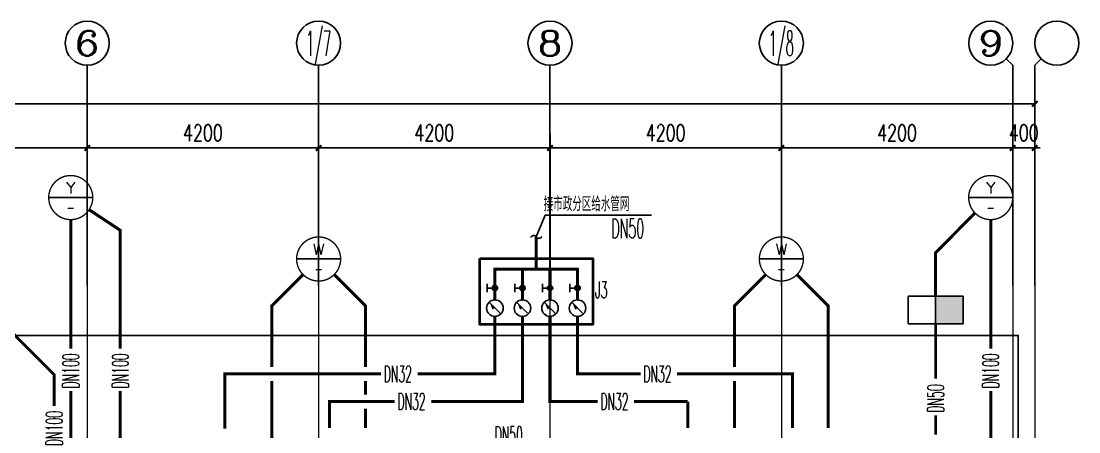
# Model space of a CAD drawing. Extents: x 1382187 to 1725648, y 860327 to 1571294.
# Drawn here: x 1520908 to 1540108, y 1156307 to 1163756 of the extents above; entities that cross this region are included whole.
import ezdxf
from ezdxf.enums import TextEntityAlignment as Align

# ---------------------------------------------------------------- set-up
doc = ezdxf.new("R2010")
doc.units = 0
doc.header["$LTSCALE"] = 1000
doc.header["$MEASUREMENT"] = 0
doc.linetypes.add('ACAD_ISO10W100', pattern=[18.5, 12, -3, 0.5, -3])
doc.linetypes.add('DOTE', pattern=[2.42, 2, -0.2, 0.02, -0.2])
for name, color, linetype in [('A-EQPM-MECH', 191, 'Continuous'), ('AXIS', 3, 'Continuous'), ('AXIS_TEXT', 4, 'Continuous'), ('C-AXIS(轴号)', 3, 'Continuous'), ('C-AXIS-T(字)', 7, 'Continuous'), ('DIM_不分区给水', 3, 'Continuous'), ('DIM_雨水', 3, 'Continuous'), ('EQUIP_不分区给水', 7, 'Continuous'), ('PIPE-不分区给水', 3, 'J'), ('PIPE-凝结', 150, 'N'), ('PIPE-污水', 2, 'W'), ('PIPE-雨水', 4, 'Y'), ('TEXT_不分区给水', 7, 'Continuous'), ('TEXT_凝结', 7, 'Continuous'), ('TEXT_污水', 7, 'Continuous'), ('TEXT_雨水', 4, 'Continuous'), ('TWT_雨水口', 4, 'Continuous'), ('VALVE_不分区给水', 7, 'Continuous')]:
    doc.layers.add(name, color=color, linetype=linetype)
doc.layers.add('DOTE', color=19, linetype='DOTE', lineweight=9)
doc.layers.add('ZC', color=6, linetype='Continuous', lineweight=40)
doc.styles.add('_TCH_AXIS', font='COMPLEX', dxfattribs={"bigfont": 'GBCBIG'})
doc.styles.add('_TCH_DIM_T3', font='SIMPLEX', dxfattribs={"width": 0.705882, "bigfont": 'GBCBIG'})
doc.styles.add('_TWT_CIRCLE', font='COMPLEX', dxfattribs={"width": 1.1, "height": 3.5, "bigfont": 'HZTXT'})
doc.styles.add('_TWT_PIPEDN', font='SIMPLEX.shx', dxfattribs={"width": 0.6, "oblique": 10, "height": 3, "bigfont": 'HZTXT.shx'})
doc.styles.add('_TWT_SERIAL', font='simplex.shx', dxfattribs={"width": 0.6, "oblique": 10, "height": 3.5, "bigfont": 'aadri.shx'})
doc.styles.add('COMPLEX', font='COMPLEX')
doc.styles.get("Standard").update_dxf_attribs({"font": 'gbenor.shx', "bigfont": 'gbcbig.shx'})
doc.linetypes.add('J', pattern='A,3,-0.2,["J",Standard,S=0.25,R=0,X=-0.1,Y=-0.115],-0.2', length=3.4)
doc.linetypes.add('N', pattern='A,3,-0.2,["N",Standard,S=0.25,R=0,X=-0.1,Y=-0.115],-0.2', length=3.4)
doc.linetypes.add('W', pattern='A,3,-0.2,["W",Standard,S=0.25,R=0,X=-0.1,Y=-0.115],-0.2', length=3.4)
doc.linetypes.add('Y', pattern='A,2,-0.2,["Y",Standard,S=0.4,R=0,X=-0.1,Y=-0.115],-0.35', length=2.55)
doc.dimstyles.new('_TCH_ARCH&&100', dxfattribs={"dimtxt": 297.5, "dimasz": 100, "dimexe": 250, "dimexo": 300, "dimgap": 126.25, "dimtad": 1, "dimdec": 0, "dimzin": 0, "dimdsep": 46, "dimtxsty": '_TCH_DIM_T3', "dimblk": 'ARCHTICK', "dimcen": 0.09, "dimclrt": 7, "dimazin": 2, "dimtfac": 1, "dimtdec": 0, "dimtix": 1, "dimtmove": 2, "dimatfit": 3, "dimfxl": 0, "dimtolj": 1, "dimtzin": 0, "dimarcsym": 0})

# ---------------------------------------------------------------- blocks, each defined once
blk = doc.blocks.new('_ArchTick')
at = {"color": 0, "linetype": 'ByBlock', "const_width": 0.4}
blk.add_lwpolyline([(-0.5, -0.5), (0.5, 0.5)], dxfattribs=at)
blk = doc.blocks.new('*D75')
at = {"layer": 'AXIS', "color": 0, "lineweight": -2}
for p, q in [((1484208, 1159256), (1484208, 1162506)), ((1539308, 1159256), (1539308, 1162506)), ((1484208, 1162256), (1539308, 1162256))]:
    blk.add_line(p, q, dxfattribs=at)
at = {"layer": 'Defpoints', "color": 0}
for p in [(1539308, 1162256), (1484208, 1158956), (1539308, 1158956)]:
    blk.add_point(p, dxfattribs=at)
at = {"layer": 'AXIS', "color": 0, "lineweight": -2, "xscale": 100, "yscale": 100, "zscale": 100, "rotation": 180}
blk.add_blockref('_ArchTick', (1484208, 1162256), dxfattribs=at)
at = {"layer": 'AXIS', "color": 0, "lineweight": -2, "xscale": 100, "yscale": 100, "zscale": 100}
blk.add_blockref('_ArchTick', (1539308, 1162256), dxfattribs=at)
at = {"layer": 'AXIS', "color": 7, "insert": (1511758, 1162531), "char_height": 297.5, "attachment_point": 5, "style": '_TCH_DIM_T3'}
blk.add_mtext('\\A1;55100', dxfattribs=at)
blk = doc.blocks.new('*D76')
at = {"layer": 'AXIS', "color": 0, "lineweight": -2}
for p, q in [((1538908, 1159256), (1538908, 1161706)), ((1539308, 1159256), (1539308, 1161706)), ((1538908, 1161456), (1538808, 1161456)), ((1538908, 1161456), (1539308, 1161456)), ((1539308, 1161456), (1539408, 1161456))]:
    blk.add_line(p, q, dxfattribs=at)
at = {"layer": 'Defpoints', "color": 0}
for p in [(1539308, 1161456), (1538908, 1158956), (1539308, 1158956)]:
    blk.add_point(p, dxfattribs=at)
at = {"layer": 'AXIS', "color": 0, "lineweight": -2, "xscale": 100, "yscale": 100, "zscale": 100}
blk.add_blockref('_ArchTick', (1538908, 1161456), dxfattribs=at)
at = {"layer": 'AXIS', "color": 0, "lineweight": -2, "xscale": 100, "yscale": 100, "zscale": 100, "rotation": 180}
blk.add_blockref('_ArchTick', (1539308, 1161456), dxfattribs=at)
at = {"layer": 'AXIS', "color": 7, "insert": (1539108, 1161731), "char_height": 297.5, "attachment_point": 5, "style": '_TCH_DIM_T3'}
blk.add_mtext('\\A1;400', dxfattribs=at)
blk = doc.blocks.new('*D77')
at = {"layer": 'AXIS', "color": 0, "lineweight": -2}
for p, q in [((1534708, 1159256), (1534708, 1161706)), ((1538908, 1159256), (1538908, 1161706)), ((1534708, 1161456), (1538908, 1161456))]:
    blk.add_line(p, q, dxfattribs=at)
at = {"layer": 'Defpoints', "color": 0}
for p in [(1538908, 1161456), (1534708, 1158956), (1538908, 1158956)]:
    blk.add_point(p, dxfattribs=at)
at = {"layer": 'AXIS', "color": 0, "lineweight": -2, "xscale": 100, "yscale": 100, "zscale": 100, "rotation": 180}
blk.add_blockref('_ArchTick', (1534708, 1161456), dxfattribs=at)
at = {"layer": 'AXIS', "color": 0, "lineweight": -2, "xscale": 100, "yscale": 100, "zscale": 100}
blk.add_blockref('_ArchTick', (1538908, 1161456), dxfattribs=at)
at = {"layer": 'AXIS', "color": 7, "insert": (1536808, 1161731), "char_height": 297.5, "attachment_point": 5, "style": '_TCH_DIM_T3'}
blk.add_mtext('\\A1;4200', dxfattribs=at)
blk = doc.blocks.new('*D78')
at = {"layer": 'AXIS', "color": 0, "lineweight": -2}
for p, q in [((1530508, 1159256), (1530508, 1161706)), ((1534708, 1159256), (1534708, 1161706)), ((1530508, 1161456), (1534708, 1161456))]:
    blk.add_line(p, q, dxfattribs=at)
at = {"layer": 'Defpoints', "color": 0}
for p in [(1534708, 1161456), (1530508, 1158956), (1534708, 1158956)]:
    blk.add_point(p, dxfattribs=at)
at = {"layer": 'AXIS', "color": 0, "lineweight": -2, "xscale": 100, "yscale": 100, "zscale": 100, "rotation": 180}
blk.add_blockref('_ArchTick', (1530508, 1161456), dxfattribs=at)
at = {"layer": 'AXIS', "color": 0, "lineweight": -2, "xscale": 100, "yscale": 100, "zscale": 100}
blk.add_blockref('_ArchTick', (1534708, 1161456), dxfattribs=at)
at = {"layer": 'AXIS', "color": 7, "insert": (1532608, 1161731), "char_height": 297.5, "attachment_point": 5, "style": '_TCH_DIM_T3'}
blk.add_mtext('\\A1;4200', dxfattribs=at)
blk = doc.blocks.new('*D79')
at = {"layer": 'AXIS', "color": 0, "lineweight": -2}
for p, q in [((1526308, 1159256), (1526308, 1161706)), ((1530508, 1159256), (1530508, 1161706)), ((1526308, 1161456), (1530508, 1161456))]:
    blk.add_line(p, q, dxfattribs=at)
at = {"layer": 'Defpoints', "color": 0}
for p in [(1530508, 1161456), (1526308, 1158956), (1530508, 1158956)]:
    blk.add_point(p, dxfattribs=at)
at = {"layer": 'AXIS', "color": 0, "lineweight": -2, "xscale": 100, "yscale": 100, "zscale": 100, "rotation": 180}
blk.add_blockref('_ArchTick', (1526308, 1161456), dxfattribs=at)
at = {"layer": 'AXIS', "color": 0, "lineweight": -2, "xscale": 100, "yscale": 100, "zscale": 100}
blk.add_blockref('_ArchTick', (1530508, 1161456), dxfattribs=at)
at = {"layer": 'AXIS', "color": 7, "insert": (1528408, 1161731), "char_height": 297.5, "attachment_point": 5, "style": '_TCH_DIM_T3'}
blk.add_mtext('\\A1;4200', dxfattribs=at)
blk = doc.blocks.new('*D80')
at = {"layer": 'AXIS', "color": 0, "lineweight": -2}
for p, q in [((1522108, 1159256), (1522108, 1161706)), ((1526308, 1159256), (1526308, 1161706)), ((1522108, 1161456), (1526308, 1161456))]:
    blk.add_line(p, q, dxfattribs=at)
at = {"layer": 'Defpoints', "color": 0}
for p in [(1526308, 1161456), (1522108, 1158956), (1526308, 1158956)]:
    blk.add_point(p, dxfattribs=at)
at = {"layer": 'AXIS', "color": 0, "lineweight": -2, "xscale": 100, "yscale": 100, "zscale": 100, "rotation": 180}
blk.add_blockref('_ArchTick', (1522108, 1161456), dxfattribs=at)
at = {"layer": 'AXIS', "color": 0, "lineweight": -2, "xscale": 100, "yscale": 100, "zscale": 100}
blk.add_blockref('_ArchTick', (1526308, 1161456), dxfattribs=at)
at = {"layer": 'AXIS', "color": 7, "insert": (1524208, 1161731), "char_height": 297.5, "attachment_point": 5, "style": '_TCH_DIM_T3'}
blk.add_mtext('\\A1;4200', dxfattribs=at)
blk = doc.blocks.new('*D81')
at = {"layer": 'AXIS', "color": 0, "lineweight": -2}
for p, q in [((1517908, 1159256), (1517908, 1161706)), ((1522108, 1159256), (1522108, 1161706)), ((1517908, 1161456), (1522108, 1161456))]:
    blk.add_line(p, q, dxfattribs=at)
at = {"layer": 'Defpoints', "color": 0}
for p in [(1522108, 1161456), (1517908, 1158956), (1522108, 1158956)]:
    blk.add_point(p, dxfattribs=at)
at = {"layer": 'AXIS', "color": 0, "lineweight": -2, "xscale": 100, "yscale": 100, "zscale": 100, "rotation": 180}
blk.add_blockref('_ArchTick', (1517908, 1161456), dxfattribs=at)
at = {"layer": 'AXIS', "color": 0, "lineweight": -2, "xscale": 100, "yscale": 100, "zscale": 100}
blk.add_blockref('_ArchTick', (1522108, 1161456), dxfattribs=at)
at = {"layer": 'AXIS', "color": 7, "insert": (1520008, 1161731), "char_height": 297.5, "attachment_point": 5, "style": '_TCH_DIM_T3'}
blk.add_mtext('\\A1;4200', dxfattribs=at)
blk = doc.blocks.new('$TwtSys$00000132')
at = {"elevation": 0}
blk.add_lwpolyline([(7, -101, -0.575183), (0, 0, 0.604745), (-11, 101, 16.924828)], format="xyb", dxfattribs=at)
blk = doc.blocks.new('$VALVE$00000497')
for p, q in [((78, 138), (-78, 138)), ((0, 50), (0, 138))]:
    blk.add_line(p, q)
at = {"const_width": 49.6}
blk.add_lwpolyline([(25, 0, 1), (-25, 0, 1)], format="xyb", close=True, dxfattribs=at)
blk.add_circle((0, 0), 50)
blk = doc.blocks.new('$VALVE$00000742')
blk.add_line((-93, -93), (93, 93))
blk.add_lwpolyline([(93, 93, 0, 50, 0), (-13, 22, 50, 50, 0)], format="xyseb")
blk.add_circle((0, 0), 150)
for p in [(-150, 0), (150, 0)]:
    blk.add_point(p)
blk = doc.blocks.new('_AXISO')
blk.add_circle((0, 0), 0.5)
at = {"layer": 'AXIS_TEXT', "style": 'COMPLEX', "width": 1.041667}
blk.add_attdef('A', text='', height=0.56, dxfattribs=at).set_placement((-0.25, -0.28), (0.25, -0.28), align=Align.FIT)
blk = doc.blocks.new('$TwtSys$00000424')
for p, q in [((-500, 250), (500, 250)), ((-500, -250), (-500, 250)), ((0, -250), (0, 250)), ((500, 250), (500, -250)), ((500, -250), (-500, -250))]:
    blk.add_line(p, q)
blk.add_solid([(0, 250), (500, 250), (0, -250), (500, -250)])

msp = doc.modelspace()

# ---------------------------------------------------------------- hatches: boundary and pattern name
at = {"layer": 'PIPE-不分区给水'}
for points in [[(1529507.9, 1159256.1), (1529480.4, 1159256.1), (1529480.4, 1159283.6)], [(1529507.9, 1159256.1), (1529507.9, 1159283.6), (1529480.4, 1159283.6)], [(1531007.9, 1159256.1), (1531035.4, 1159256.1), (1531035.4, 1159283.6)], [(1531007.9, 1159256.1), (1531007.9, 1159283.6), (1531035.4, 1159283.6)], [(1524607.9, 1157356.1), (1524607.9, 1157383.6), (1524580.4, 1157383.6)], [(1524607.9, 1157356.1), (1524580.4, 1157356.1), (1524580.4, 1157383.6)], [(1534907.9, 1157356.1), (1534907.9, 1157383.6), (1534935.4, 1157383.6)], [(1534907.9, 1157356.1), (1534935.4, 1157356.1), (1534935.4, 1157383.6)], [(1529507.9, 1157356.1), (1529507.9, 1157328.6), (1529535.4, 1157328.6)], [(1529507.9, 1157356.1), (1529535.4, 1157356.1), (1529535.4, 1157328.6)], [(1531007.9, 1157356.1), (1530980.4, 1157356.1), (1530980.4, 1157328.6)], [(1531007.9, 1157356.1), (1531007.9, 1157328.6), (1530980.4, 1157328.6)], [(1526507.9, 1156856.1), (1526507.9, 1156883.6), (1526480.4, 1156883.6)], [(1526507.9, 1156856.1), (1526480.4, 1156856.1), (1526480.4, 1156883.6)], [(1530007.9, 1156856.1), (1530007.9, 1156828.6), (1530035.4, 1156828.6)], [(1530007.9, 1156856.1), (1530035.4, 1156856.1), (1530035.4, 1156828.6)], [(1530507.9, 1156856.1), (1530480.4, 1156856.1), (1530480.4, 1156828.6)], [(1530507.9, 1156856.1), (1530507.9, 1156828.6), (1530480.4, 1156828.6)]]:
    msp.add_hatch(color=256, dxfattribs=at).paths.add_polyline_path(points)
at = {"layer": 'PIPE-污水'}
for points in [[(1525458.2, 1158592.1), (1525438.8, 1158611.5), (1525430.7, 1158603.4)], [(1525458.2, 1158592.1), (1525430.7, 1158592.1), (1525430.7, 1158603.4)], [(1527157.7, 1158592.9), (1527177.1, 1158612.3), (1527185.2, 1158604.3)], [(1527157.7, 1158592.9), (1527185.2, 1158592.9), (1527185.2, 1158604.3)], [(1533858.2, 1158592.1), (1533838.8, 1158611.5), (1533830.7, 1158603.4)], [(1533858.2, 1158592.1), (1533830.7, 1158592.1), (1533830.7, 1158603.4)], [(1535557.7, 1158592.9), (1535577.1, 1158612.3), (1535585.2, 1158604.3)], [(1535557.7, 1158592.9), (1535585.2, 1158592.9), (1535585.2, 1158604.3)], [(1521508.2, 1157342.5), (1521527.6, 1157361.9), (1521535.7, 1157353.9)], [(1521508.2, 1157342.5), (1521535.7, 1157342.5), (1521535.7, 1157353.9)]]:
    msp.add_hatch(color=256, dxfattribs=at).paths.add_polyline_path(points)
at = {"layer": 'PIPE-雨水'}
for points in [[(1522707.9, 1159961.3), (1522723.1, 1159984.3), (1522735.4, 1159976.1)], [(1522707.9, 1159961.3), (1522735.4, 1159961.3), (1522735.4, 1159976.1)], [(1537507.9, 1159556.1), (1537488.4, 1159575.5), (1537480.4, 1159567.5)], [(1537507.9, 1159556.1), (1537480.4, 1159556.1), (1537480.4, 1159567.5)]]:
    msp.add_hatch(color=256, dxfattribs=at).paths.add_polyline_path(points)

# ---------------------------------------------------------------- linework, layer by layer
at = {"layer": 'A-EQPM-MECH', "color": 8}
msp.add_lwpolyline([(1484007.9, 1151756.1), (1484007.9, 1154556.1), (1502007.9, 1154556.1), (1502007.9, 1158056.1), (1539007.9, 1158056.1), (1539007.9, 1155256.1)], dxfattribs=at)
at = {"layer": 'C-AXIS(轴号)'}
for p, q in [((1522107.9, 1158956.1), (1522107.9, 1162956.1)), ((1526307.9, 1158956.1), (1526307.9, 1162956.1)), ((1530507.9, 1158956.1), (1530507.9, 1162956.1)), ((1534707.9, 1158956.1), (1534707.9, 1162956.1)), ((1538790.8, 1163073.3), (1538907.9, 1162956.1)), ((1538907.9, 1158956.1), (1538907.9, 1162956.1)), ((1539425.1, 1163073.3), (1539307.9, 1162956.1)), ((1539307.9, 1158956.1), (1539307.9, 1162956.1))]:
    msp.add_line(p, q, dxfattribs=at)
at = {"layer": 'DIM_不分区给水'}
for p, q in [((1530257.9, 1159842), (1530422.6, 1160239.4)), ((1530422.6, 1160239.4), (1532348.2, 1160239.4))]:
    msp.add_line(p, q, dxfattribs=at)
at = {"layer": 'DIM_雨水'}
for p, q in [((1522207.9, 1160556.1), (1521407.9, 1160556.1)), ((1538907.9, 1160556.1), (1538107.9, 1160556.1)), ((1526707.9, 1159442), (1525907.9, 1159442)), ((1535107.9, 1159442), (1534307.9, 1159442))]:
    msp.add_line(p, q, dxfattribs=at)
at = {"layer": 'DIM_雨水', "const_width": 25}
for points in [[(1522207.9, 1160556.1, 1), (1521407.9, 1160556.1, 1)], [(1538907.9, 1160556.1, 1), (1538107.9, 1160556.1, 1)], [(1526707.9, 1159442, 1), (1525907.9, 1159442, 1)], [(1535107.9, 1159442, 1), (1534307.9, 1159442, 1)]]:
    msp.add_lwpolyline(points, format="xyb", close=True, dxfattribs=at)
at = {"layer": 'DOTE', "linetype": 'ACAD_ISO10W100', "ltscale": 100}
for p, q in [((1522107.9, 1158956.1), (1522107.9, 1143956.1)), ((1526307.9, 1158956.1), (1526307.9, 1146356.1)), ((1530507.9, 1158956.1), (1530507.9, 1132756.1)), ((1530507.9, 1158956.1), (1530507.9, 1143956.1)), ((1534707.9, 1158956.1), (1534707.9, 1146356.1)), ((1538907.9, 1158956.1), (1538907.9, 1132756.1)), ((1539307.9, 1158956.1), (1539307.9, 1132756.1))]:
    msp.add_line(p, q, dxfattribs=at)
at = {"layer": 'PIPE-不分区给水', "const_width": 55}
for points in [[(1530257.9, 1159256.1), (1530257.9, 1159842)], [(1529507.9, 1158700.7), (1529507.9, 1159256.1)], [(1530007.9, 1159256.1), (1529507.9, 1159256.1)], [(1530007.9, 1158700.7), (1530007.9, 1159256.1)], [(1530257.9, 1159256.1), (1530007.9, 1159256.1)], [(1530507.9, 1159256.1), (1530257.9, 1159256.1)], [(1530507.9, 1158700.7), (1530507.9, 1159256.1)], [(1531007.9, 1159256.1), (1530507.9, 1159256.1)], [(1531007.9, 1158700.7), (1531007.9, 1159256.1)], [(1529507.9, 1157356.1), (1529507.9, 1158400.7)], [(1530007.9, 1156856.1), (1530007.9, 1158400.7)], [(1530507.9, 1156856.1), (1530507.9, 1158400.7)], [(1531007.9, 1157356.1), (1531007.9, 1158400.7)], [(1524607.9, 1157356.1), (1527439.4, 1157356.1)], [(1524607.9, 1156362), (1524607.9, 1157356.1)], [(1528103.3, 1157356.1), (1529507.9, 1157356.1)], [(1531007.9, 1157356.1), (1532151.7, 1157356.1)], [(1532815.6, 1157356.1), (1534907.9, 1157356.1)], [(1534907.9, 1156378.6), (1534907.9, 1157356.1)], [(1526507.9, 1156856.1), (1527689, 1156856.1)], [(1526507.9, 1156378.6), (1526507.9, 1156856.1)], [(1528353, 1156856.1), (1530007.9, 1156856.1)], [(1530507.9, 1156856.1), (1531371.5, 1156856.1)], [(1532035.4, 1156856.1), (1533007.9, 1156856.1)], [(1533007.9, 1156378.6), (1533007.9, 1156856.1)]]:
    msp.add_lwpolyline(points, dxfattribs=at)
at = {"layer": 'PIPE-凝结', "const_width": 45}
for points in [[(1537507.9, 1158268.1), (1537507.9, 1157271.1)], [(1537507.9, 1156607.1), (1537507.9, 1156256.1)]]:
    msp.add_lwpolyline(points, dxfattribs=at)
at = {"layer": 'PIPE-污水', "const_width": 55}
for points in [[(1519691.2, 1159159.6), (1521508.2, 1157342.5)], [(1526025.3, 1159159), (1525458.2, 1158592.1)], [(1526591.2, 1159159.6), (1527157.7, 1158592.9)], [(1534425.3, 1159159), (1533858.2, 1158592.1)], [(1534991.2, 1159159.6), (1535557.7, 1158592.9)], [(1525458.2, 1157483.6), (1525458.2, 1158592.1)], [(1527157.7, 1157483.6), (1527157.7, 1158592.9)], [(1533858.2, 1157483.6), (1533858.2, 1158592.1)], [(1535557.7, 1156378.6), (1535557.7, 1158592.9)], [(1521508.2, 1156773.5), (1521508.2, 1157342.5)], [(1525458.2, 1153053.8), (1525458.2, 1157228.6)], [(1527157.7, 1156983.6), (1527157.7, 1157228.6)], [(1533858.2, 1156378.6), (1533858.2, 1157228.6)], [(1527157.7, 1156378.6), (1527157.7, 1156728.6)]]:
    msp.add_lwpolyline(points, dxfattribs=at)
at = {"layer": 'PIPE-雨水', "const_width": 55}
for points in [[(1522707.9, 1159961.3), (1522142, 1160336)], [(1538222.7, 1160275.7), (1537507.9, 1159556.1)], [(1521808.2, 1157818), (1521808.4, 1160156.1)], [(1538508.2, 1157818), (1538508.4, 1160156.1)], [(1522707.9, 1157818), (1522707.9, 1159961.3)], [(1537507.9, 1158768.1), (1537507.9, 1159556.1)], [(1521808, 1154761.1), (1521808.1, 1157044.3)], [(1522707.9, 1146811.1), (1522707.9, 1157044.3)], [(1538508, 1154761.1), (1538508.1, 1157044.3)]]:
    msp.add_lwpolyline(points, dxfattribs=at)
at = {"layer": 'ZC'}
msp.add_lwpolyline([(1529233, 1159450.4), (1531285, 1159450.4), (1531285, 1158251.4), (1529233, 1158251.4)], close=True, dxfattribs=at)

# ---------------------------------------------------------------- block references
at = {"layer": 'C-AXIS(轴号)'}
ref = msp.add_blockref('_AXISO', (1522107.9, 1163356.1), dxfattribs=dict(at, xscale=800, yscale=800, zscale=800))
ref.add_attrib('A', '6', dxfattribs={"layer": 'C-AXIS-T(字)', "height": 452.5, "style": '_TCH_AXIS', "width": 1.5}).set_placement((1521881.7, 1163129.9), (1522334.2, 1163129.9), align=Align.FIT)
ref = msp.add_blockref('_AXISO', (1526307.9, 1163356.1), dxfattribs=dict(at, xscale=800, yscale=800, zscale=800))
ref.add_attrib('A', '1/7', dxfattribs={"layer": 'C-AXIS-T(字)', "height": 452.55, "style": '_TCH_AXIS', "width": 0.411765}).set_placement((1526081.7, 1163129.9), (1526534.2, 1163129.9), align=Align.FIT)
ref = msp.add_blockref('_AXISO', (1530507.9, 1163356.1), dxfattribs=dict(at, xscale=800, yscale=800, zscale=800))
ref.add_attrib('A', '8', dxfattribs={"layer": 'C-AXIS-T(字)', "height": 452.5, "style": '_TCH_AXIS', "width": 1.5}).set_placement((1530281.7, 1163129.9), (1530734.2, 1163129.9), align=Align.FIT)
ref = msp.add_blockref('_AXISO', (1534707.9, 1163356.1), dxfattribs=dict(at, xscale=800, yscale=800, zscale=800))
ref.add_attrib('A', '1/8', dxfattribs={"layer": 'C-AXIS-T(字)', "height": 452.55, "style": '_TCH_AXIS', "width": 0.411765}).set_placement((1534481.7, 1163129.9), (1534934.2, 1163129.9), align=Align.FIT)
ref = msp.add_blockref('_AXISO', (1538507.9, 1163356.1), dxfattribs=dict(at, xscale=800, yscale=800, zscale=800))
ref.add_attrib('A', '9', dxfattribs={"layer": 'C-AXIS-T(字)', "height": 452.5, "style": '_TCH_AXIS', "width": 1.5}).set_placement((1538281.7, 1163129.9), (1538734.2, 1163129.9), align=Align.FIT)
at = {"layer": 'C-AXIS(轴号)', "xscale": 800, "yscale": 800, "zscale": 800}
msp.add_blockref('_AXISO', (1539707.9, 1163356.1), dxfattribs=at)
at = {"layer": 'EQUIP_不分区给水', "rotation": 90}
msp.add_blockref('$TwtSys$00000132', (1530257.9, 1159842), dxfattribs=at)
at = {"layer": 'TWT_雨水口'}
msp.add_blockref('$TwtSys$00000424', (1537507.9, 1158518.1), dxfattribs=at)
at = {"layer": 'VALVE_不分区给水', "rotation": 90}
for name, p in [('$VALVE$00000497', (1529507.9, 1158915.4)), ('$VALVE$00000497', (1530007.9, 1158915.4)), ('$VALVE$00000497', (1530507.9, 1158915.4)), ('$VALVE$00000497', (1531007.9, 1158915.4)), ('$VALVE$00000742', (1529507.9, 1158550.7)), ('$VALVE$00000742', (1530007.9, 1158550.7)), ('$VALVE$00000742', (1530507.9, 1158550.7)), ('$VALVE$00000742', (1531007.9, 1158550.7))]:
    msp.add_blockref(name, p, dxfattribs=at)

# ---------------------------------------------------------------- texts
at = {"layer": 'DIM_不分区给水', "color": 7, "style": '_TWT_SERIAL'}
for s, height, width, p in [('接市政分区给水管网', 261.81, 0.6, (1530394.7, 1160309.4)), ('DN50', 350, 0.48, (1531620.2, 1159819.4))]:
    msp.add_text(s, height=height, dxfattribs=dict(at, width=width)).set_placement(p)
at = {"layer": 'DIM_雨水', "color": 7, "style": '_TWT_CIRCLE'}
for s, height, p, p2 in [('Y', 203.9, (1521722.5, 1160630.9), (1521893.4, 1160630.9)), ('Y', 203.9, (1538422.5, 1160630.9), (1538593.4, 1160630.9)), ('W', 197, (1526204.8, 1159517.8), (1526411.1, 1159517.8)), ('W', 197, (1534604.8, 1159517.8), (1534811.1, 1159517.8))]:
    msp.add_text(s, height=height, dxfattribs=at).set_placement(p, p2, align=Align.FIT)
at = {"layer": 'DIM_雨水', "color": 7, "style": '_TWT_CIRCLE', "width": 0.777778}
for p, p2 in [((1521732.1, 1160274.9), (1521883.8, 1160274.9)), ((1538432.1, 1160274.9), (1538583.8, 1160274.9)), ((1526232.1, 1159160.7), (1526383.8, 1159160.7)), ((1534632.1, 1159160.7), (1534783.8, 1159160.7))]:
    msp.add_text('-', height=207, dxfattribs=at).set_placement(p, p2, align=Align.FIT)
at = {"layer": 'TEXT_不分区给水', "style": '_TWT_PIPEDN', "width": 0.48}
for s, p in [('J3', (1531328.3, 1158732.9)), ('DN32', (1527489.4, 1157206.1)), ('DN32', (1532201.7, 1157206.1)), ('DN32', (1527739, 1156706.1)), ('DN32', (1531421.5, 1156706.1))]:
    msp.add_text(s, height=300, dxfattribs=at).set_placement(p)
at = {"layer": 'TEXT_凝结', "style": '_TWT_PIPEDN', "width": 0.48}
msp.add_text('DN50', height=300, rotation=90, dxfattribs=at).set_placement((1537657.9, 1156657.1))
msp.add_text('DN50', height=300, dxfattribs=at).set_placement((1529502.2, 1156106.1))
at = {"layer": 'TEXT_污水', "style": '_TWT_PIPEDN', "width": 0.48}
msp.add_text('DN100', height=300, rotation=90, dxfattribs=at).set_placement((1521658.2, 1156049.9))
at = {"layer": 'TEXT_雨水', "color": 0, "style": '_TWT_PIPEDN', "width": 0.48}
for rotation, p in [(89.99526, (1521958.1, 1157094.3)), (90, (1522857.9, 1157094.3)), (89.99526, (1538658.1, 1157094.3))]:
    msp.add_text('DN100', height=300, rotation=rotation, dxfattribs=at).set_placement(p)

# ---------------------------------------------------------------- dimensions: what is measured, and where the dimension line sits
at = {"layer": 'AXIS'}
for p1, p2, distance, picture, middle in [((1484207.9, 1158956.1), (1539307.9, 1158956.1), 3300, '*D75', (1511757.9, 1162531.1)), ((1517907.9, 1158956.1), (1522107.9, 1158956.1), 2500, '*D81', (1520007.9, 1161731.1)), ((1522107.9, 1158956.1), (1526307.9, 1158956.1), 2500, '*D80', (1524207.9, 1161731.1)), ((1526307.9, 1158956.1), (1530507.9, 1158956.1), 2500, '*D79', (1528407.9, 1161731.1)), ((1530507.9, 1158956.1), (1534707.9, 1158956.1), 2500, '*D78', (1532607.9, 1161731.1)), ((1534707.9, 1158956.1), (1538907.9, 1158956.1), 2500, '*D77', (1536807.9, 1161731.1)), ((1538907.9, 1158956.1), (1539307.9, 1158956.1), 2500, '*D76', (1539107.9, 1161731.1))]:
    dim = msp.add_aligned_dim(p1=p1, p2=p2, distance=distance, dimstyle='_TCH_ARCH&&100', dxfattribs=at)
    dim.commit()
    dim.dimension.update_dxf_attribs({"geometry": picture, "text_midpoint": middle})

doc.saveas('drawing.dxf')
